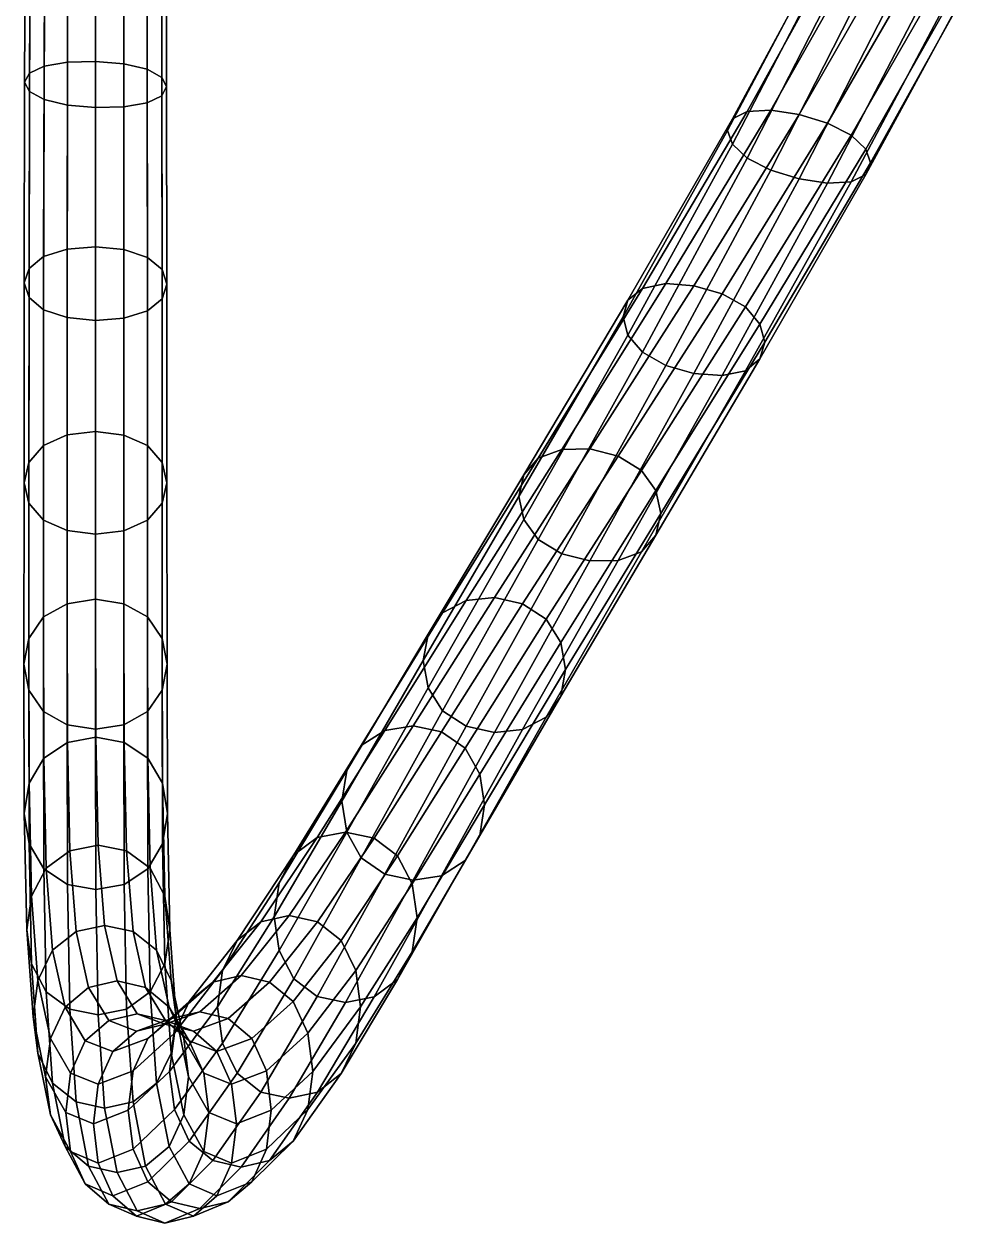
# Model space of a CAD drawing. Extents: x -69847 to 69397, y -182924 to 65597.
# Drawn here: x -2659 to 26596, y -182924 to -145880 of the extents above; entities that cross this region are included whole.
import ezdxf

# ---------------------------------------------------------------- set-up
doc = ezdxf.new("R2010")
doc.units = 0

msp = doc.modelspace()

# ---------------------------------------------------------------- linework, layer by layer
for points in [[(-2462.854736, -141851.3125, -18700.802734), (-2610.931152, -141988.421875, -17812.130859), (-2638.749023, -147680.4375, -18394.216797), (-2489.203857, -147401.84375, -19280.574219)], [(-2018.625488, -141761.609375, -19437.130859), (-2462.854736, -141851.3125, -18700.802734), (-2489.203857, -147401.84375, -19280.574219), (-2040.568359, -147181.09375, -20014.984375)], [(-2040.568359, -147181.09375, -20014.984375), (-1317.766602, -147057.859375, -20470.826172), (-1302.922607, -141738.625, -19894.162109), (-2018.625488, -141761.609375, -19437.130859)], [(-1317.766602, -147057.859375, -20470.826172), (-445.4198, -147036.390625, -20622.773438), (-439.143188, -141777.421875, -20046.505859), (-1302.922607, -141738.625, -19894.162109)], [(-445.4198, -147036.390625, -20622.773438), (426.927002, -147112.015625, -20470.826172), (424.636108, -141867, -19894.162109), (-439.143188, -141777.421875, -20046.505859)], [(426.927002, -147112.015625, -20470.826172), (1149.728516, -147280.140625, -20014.984375), (1140.338867, -141996.375, -19437.130859), (424.636108, -141867, -19894.162109)], [(-2610.931152, -141988.421875, -17812.130859), (-2462.854736, -142147.53125, -16923.458984), (-2489.203857, -147968.328125, -17507.859375), (-2638.749023, -147680.4375, -18394.216797)], [(-2462.854736, -142147.53125, -16923.458984), (-2018.625488, -142303.265625, -16187.130859), (-2040.568359, -148216.9375, -16773.449219), (-2489.203857, -147968.328125, -17507.859375)], [(1149.728516, -147280.140625, -20014.984375), (1598.364258, -147528.734375, -19280.574219), (1584.568359, -142152.109375, -18700.802734), (1140.338867, -141996.375, -19437.130859)], [(1598.364258, -147528.734375, -19280.574219), (1747.909424, -147816.625, -18394.216797), (1732.644775, -142311.21875, -17812.130859), (1584.568359, -142152.109375, -18700.802734)], [(-1317.766602, -148385.046875, -16317.607422), (-2040.568359, -148216.9375, -16773.449219), (-2018.625488, -142303.265625, -16187.130859), (-1302.922607, -142432.625, -15730.098633)], [(-445.4198, -148460.671875, -16165.660156), (-1317.766602, -148385.046875, -16317.607422), (-1302.922607, -142432.625, -15730.098633), (-439.143311, -142522.203125, -15577.754883)], [(426.927002, -148439.203125, -16317.607422), (-445.4198, -148460.671875, -16165.660156), (-439.143311, -142522.203125, -15577.754883), (424.635986, -142561.015625, -15730.098633)], [(1149.728516, -148315.96875, -16773.449219), (426.927002, -148439.203125, -16317.607422), (424.635986, -142561.015625, -15730.098633), (1140.338867, -142538.03125, -16187.130859)], [(1598.364258, -148095.21875, -17507.859375), (1149.728516, -148315.96875, -16773.449219), (1140.338867, -142538.03125, -16187.130859), (1584.568359, -142448.328125, -16923.458984)], [(1747.909424, -147816.625, -18394.216797), (1598.364258, -148095.21875, -17507.859375), (1584.568359, -142448.328125, -16923.458984), (1732.644775, -142311.21875, -17812.130859)], [(19228.371094, -148806.484375, -92422.0625), (19077.8125, -149166.9375, -93557.171875), (22081.146484, -143484.359375, -94670.46875), (22235.056641, -143252.140625, -93477.96875)], [(19680.044922, -148582.421875, -91481.546875), (19228.371094, -148806.484375, -92422.0625), (22235.056641, -143252.140625, -93477.96875), (22696.787109, -143141, -92489.90625)], [(23440.683594, -143183.203125, -91876.625), (20407.740234, -148545.421875, -90897.773438), (19680.044922, -148582.421875, -91481.546875), (22696.787109, -143141, -92489.90625)], [(24338.492188, -143355.28125, -91672.195313), (21285.994141, -148678.140625, -90703.179688), (20407.740234, -148545.421875, -90897.773438), (23440.683594, -143183.203125, -91876.625)], [(25236.298828, -143619.796875, -91876.625), (22164.248047, -148946.21875, -90897.773438), (21285.994141, -148678.140625, -90703.179688), (24338.492188, -143355.28125, -91672.195313)], [(19077.8125, -149166.9375, -93557.171875), (19228.371094, -149596.09375, -94692.28125), (22235.056641, -143791.421875, -95862.960938), (22081.146484, -143484.359375, -94670.46875)], [(25980.195313, -143939.34375, -92489.90625), (22891.943359, -149315.296875, -91481.546875), (22164.248047, -148946.21875, -90897.773438), (25236.298828, -143619.796875, -91876.625)], [(19228.371094, -149596.09375, -94692.28125), (19680.042969, -150026.265625, -95632.804688), (22696.785156, -144127.109375, -96851.023438), (22235.056641, -143791.421875, -95862.960938)], [(25980.195313, -143939.34375, -92489.90625), (26441.923828, -144275.03125, -93477.96875), (23343.615234, -149745.46875, -92422.0625), (22891.943359, -149315.296875, -91481.546875)], [(19680.042969, -150026.265625, -95632.804688), (20407.740234, -150395.34375, -96216.570313), (23440.681641, -144446.65625, -97464.304688), (22696.785156, -144127.109375, -96851.023438)], [(20407.740234, -150395.34375, -96216.570313), (21285.994141, -150663.421875, -96411.164063), (24338.490234, -144711.1875, -97668.726563), (23440.681641, -144446.65625, -97464.304688)], [(26441.923828, -144275.03125, -93477.96875), (26595.833984, -144582.09375, -94670.46875), (23494.173828, -150174.625, -93557.171875), (23343.615234, -149745.46875, -92422.0625)], [(21285.994141, -150663.421875, -96411.164063), (22164.246094, -150796.140625, -96216.570313), (25236.298828, -144883.265625, -97464.304688), (24338.490234, -144711.1875, -97668.726563)], [(26441.923828, -144814.328125, -95862.960938), (25980.195313, -144925.46875, -96851.023438), (22891.943359, -150759.140625, -95632.804688), (23343.615234, -150535.078125, -94692.28125)], [(26595.833984, -144582.09375, -94670.46875), (26441.923828, -144814.328125, -95862.960938), (23343.615234, -150535.078125, -94692.28125), (23494.173828, -150174.625, -93557.171875)], [(22164.246094, -150796.140625, -96216.570313), (22891.943359, -150759.140625, -95632.804688), (25980.195313, -144925.46875, -96851.023438), (25236.298828, -144883.265625, -97464.304688)], [(-2051.836426, -153060.96875, -21184.96875), (-1325.389404, -152835.390625, -21632.478516), (-1317.766602, -147057.859375, -20470.826172), (-2040.568359, -147181.09375, -20014.984375)], [(-1325.389404, -152835.390625, -21632.478516), (-448.642944, -152766.015625, -21781.648438), (-445.4198, -147036.390625, -20622.773438), (-1317.766602, -147057.859375, -20470.826172)], [(-448.642944, -152766.015625, -21781.648438), (428.103394, -152851.4375, -21632.478516), (426.927002, -147112.015625, -20470.826172), (-445.4198, -147036.390625, -20622.773438)], [(-2489.203857, -147401.84375, -19280.574219), (-2638.749023, -147680.4375, -18394.216797), (-2653.033936, -153881.171875, -19593.822266), (-2502.734619, -153431, -20463.980469)], [(-2040.568359, -147181.09375, -20014.984375), (-2489.203857, -147401.84375, -19280.574219), (-2502.734619, -153431, -20463.980469), (-2051.836426, -153060.96875, -21184.96875)], [(428.103394, -152851.4375, -21632.478516), (1154.550293, -153090.328125, -21184.96875), (1149.728516, -147280.140625, -20014.984375), (426.927002, -147112.015625, -20470.826172)], [(1154.550293, -153090.328125, -21184.96875), (1605.448486, -153468.59375, -20463.980469), (1598.364258, -147528.734375, -19280.574219), (1149.728516, -147280.140625, -20014.984375)], [(-2638.749023, -147680.4375, -18394.216797), (-2489.203857, -147968.328125, -17507.859375), (-2502.734619, -154334.109375, -18723.664063), (-2653.033936, -153881.171875, -19593.822266)], [(1605.448486, -153468.59375, -20463.980469), (1755.748047, -153921.53125, -19593.822266), (1747.909424, -147816.625, -18394.216797), (1598.364258, -147528.734375, -19280.574219)], [(-2489.203857, -147968.328125, -17507.859375), (-2040.568359, -148216.9375, -16773.449219), (-2051.836426, -154712.375, -18002.675781), (-2502.734619, -154334.109375, -18723.664063)], [(1605.448486, -154371.703125, -18723.664063), (1154.550293, -154741.734375, -18002.675781), (1149.728516, -148315.96875, -16773.449219), (1598.364258, -148095.21875, -17507.859375)], [(1755.748047, -153921.53125, -19593.822266), (1605.448486, -154371.703125, -18723.664063), (1598.364258, -148095.21875, -17507.859375), (1747.909424, -147816.625, -18394.216797)], [(-1325.389404, -154951.265625, -17555.166016), (-2051.836426, -154712.375, -18002.675781), (-2040.568359, -148216.9375, -16773.449219), (-1317.766602, -148385.046875, -16317.607422)], [(-448.642944, -155036.6875, -17405.996094), (-1325.389404, -154951.265625, -17555.166016), (-1317.766602, -148385.046875, -16317.607422), (-445.4198, -148460.671875, -16165.660156)], [(428.103394, -154967.3125, -17555.166016), (-448.642944, -155036.6875, -17405.996094), (-445.4198, -148460.671875, -16165.660156), (426.927002, -148439.203125, -16317.607422)], [(1154.550293, -154741.734375, -18002.675781), (428.103394, -154967.3125, -17555.166016), (426.927002, -148439.203125, -16317.607422), (1149.728516, -148315.96875, -16773.449219)], [(20407.740234, -148545.421875, -90897.773438), (17165.933594, -153901.609375, -89548.398438), (16444.341797, -154048.75, -90089.65625), (19680.044922, -148582.421875, -91481.546875)], [(21285.994141, -148678.140625, -90703.179688), (18036.822266, -153966.125, -89367.976563), (17165.933594, -153901.609375, -89548.398438), (20407.740234, -148545.421875, -90897.773438)], [(15996.455078, -154414.578125, -90961.6875), (15847.160156, -154926.59375, -92014.132813), (19077.8125, -149166.9375, -93557.171875), (19228.371094, -148806.484375, -92422.0625)], [(16444.341797, -154048.75, -90089.65625), (15996.455078, -154414.578125, -90961.6875), (19228.371094, -148806.484375, -92422.0625), (19680.044922, -148582.421875, -91481.546875)], [(22164.248047, -148946.21875, -90897.773438), (18907.708984, -154215.421875, -89548.398438), (18036.822266, -153966.125, -89367.976563), (21285.994141, -148678.140625, -90703.179688)], [(15847.160156, -154926.59375, -92014.132813), (15996.455078, -155492.390625, -93066.585938), (19228.371094, -149596.09375, -94692.28125), (19077.8125, -149166.9375, -93557.171875)], [(22891.943359, -149315.296875, -91481.546875), (19629.302734, -154622.578125, -90089.65625), (18907.708984, -154215.421875, -89548.398438), (22164.248047, -148946.21875, -90897.773438)], [(15996.455078, -155492.390625, -93066.585938), (16444.339844, -156019.609375, -93938.617188), (19680.042969, -150026.265625, -95632.804688), (19228.371094, -149596.09375, -94692.28125)], [(22891.943359, -149315.296875, -91481.546875), (23343.615234, -149745.46875, -92422.0625), (20077.1875, -155149.796875, -90961.6875), (19629.302734, -154622.578125, -90089.65625)], [(16444.339844, -156019.609375, -93938.617188), (17165.933594, -156426.765625, -94479.875), (20407.740234, -150395.34375, -96216.570313), (19680.042969, -150026.265625, -95632.804688)], [(23343.615234, -149745.46875, -92422.0625), (23494.173828, -150174.625, -93557.171875), (20226.482422, -155715.59375, -92014.132813), (20077.1875, -155149.796875, -90961.6875)], [(17165.933594, -156426.765625, -94479.875), (18036.822266, -156676.046875, -94660.296875), (21285.994141, -150663.421875, -96411.164063), (20407.740234, -150395.34375, -96216.570313)], [(23494.173828, -150174.625, -93557.171875), (23343.615234, -150535.078125, -94692.28125), (20077.1875, -156227.59375, -93066.585938), (20226.482422, -155715.59375, -92014.132813)], [(18036.822266, -156676.046875, -94660.296875), (18907.708984, -156740.578125, -94479.875), (22164.246094, -150796.140625, -96216.570313), (21285.994141, -150663.421875, -96411.164063)], [(18907.708984, -156740.578125, -94479.875), (19629.302734, -156593.4375, -93938.617188), (22891.943359, -150759.140625, -95632.804688), (22164.246094, -150796.140625, -96216.570313)], [(23343.615234, -150535.078125, -94692.28125), (22891.943359, -150759.140625, -95632.804688), (19629.302734, -156593.4375, -93938.617188), (20077.1875, -156227.59375, -93066.585938)], [(-2055.987793, -158901.078125, -23226.707031), (-1328.197754, -158577.546875, -23651.603516), (-1325.389404, -152835.390625, -21632.478516), (-2051.836426, -153060.96875, -21184.96875)], [(-1328.197754, -158577.546875, -23651.603516), (-449.830444, -158470.4375, -23793.234375), (-448.642944, -152766.015625, -21781.648438), (-1325.389404, -152835.390625, -21632.478516)], [(-449.830444, -158470.4375, -23793.234375), (428.536865, -158579.5625, -23651.603516), (428.103394, -152851.4375, -21632.478516), (-448.642944, -152766.015625, -21781.648438)], [(428.536865, -158579.5625, -23651.603516), (1156.326904, -158904.75, -23226.707031), (1154.550293, -153090.328125, -21184.96875), (428.103394, -152851.4375, -21632.478516)], [(-2051.836426, -153060.96875, -21184.96875), (-2502.734619, -153431, -20463.980469), (-2507.719482, -159423.140625, -22542.152344), (-2055.987793, -158901.078125, -23226.707031)], [(1156.326904, -158904.75, -23226.707031), (1608.058594, -159427.84375, -22542.152344), (1605.448486, -153468.59375, -20463.980469), (1154.550293, -153090.328125, -21184.96875)], [(-2502.734619, -153431, -20463.980469), (-2653.033936, -153881.171875, -19593.822266), (-2658.296631, -160053.671875, -21715.964844), (-2507.719482, -159423.140625, -22542.152344)], [(1608.058594, -159427.84375, -22542.152344), (1758.635986, -160058.71875, -21715.964844), (1755.748047, -153921.53125, -19593.822266), (1605.448486, -153468.59375, -20463.980469)], [(-2653.033936, -153881.171875, -19593.822266), (-2502.734619, -154334.109375, -18723.664063), (-2507.719482, -160684.5625, -20889.777344), (-2658.296631, -160053.671875, -21715.964844)], [(1758.635986, -160058.71875, -21715.964844), (1608.058594, -160689.25, -20889.777344), (1605.448486, -154371.703125, -18723.664063), (1755.748047, -153921.53125, -19593.822266)], [(13228.808594, -159293.65625, -88014.054688), (12780.805664, -159810.765625, -88794.585938), (15996.455078, -154414.578125, -90961.6875), (16444.341797, -154048.75, -90089.65625)], [(17165.933594, -153901.609375, -89548.398438), (13950.589844, -159025.25, -87529.585938), (13228.808594, -159293.65625, -88014.054688), (16444.341797, -154048.75, -90089.65625)], [(18036.822266, -153966.125, -89367.976563), (14821.705078, -159010.46875, -87368.101563), (13950.589844, -159025.25, -87529.585938), (17165.933594, -153901.609375, -89548.398438)], [(18907.708984, -154215.421875, -89548.398438), (15692.820313, -159231.625, -87529.585938), (14821.705078, -159010.46875, -87368.101563), (18036.822266, -153966.125, -89367.976563)], [(-2502.734619, -154334.109375, -18723.664063), (-2051.836426, -154712.375, -18002.675781), (-2055.987793, -161207.65625, -20205.222656), (-2507.719482, -160684.5625, -20889.777344)], [(1608.058594, -160689.25, -20889.777344), (1156.326904, -161211.328125, -20205.222656), (1154.550293, -154741.734375, -18002.675781), (1605.448486, -154371.703125, -18723.664063)], [(12780.805664, -159810.765625, -88794.585938), (12631.47168, -160481.234375, -89736.601563), (15847.160156, -154926.59375, -92014.132813), (15996.455078, -154414.578125, -90961.6875)], [(19629.302734, -154622.578125, -90089.65625), (16414.601563, -159671.015625, -88014.054688), (15692.820313, -159231.625, -87529.585938), (18907.708984, -154215.421875, -89548.398438)], [(-1328.197754, -161532.84375, -19780.326172), (-2055.987793, -161207.65625, -20205.222656), (-2051.836426, -154712.375, -18002.675781), (-1325.389404, -154951.265625, -17555.166016)], [(1156.326904, -161211.328125, -20205.222656), (428.536865, -161534.84375, -19780.326172), (428.103394, -154967.3125, -17555.166016), (1154.550293, -154741.734375, -18002.675781)], [(19629.302734, -154622.578125, -90089.65625), (20077.1875, -155149.796875, -90961.6875), (16862.603516, -160294.25, -88794.585938), (16414.601563, -159671.015625, -88014.054688)], [(-449.830444, -161641.96875, -19638.693359), (-1328.197754, -161532.84375, -19780.326172), (-1325.389404, -154951.265625, -17555.166016), (-448.642944, -155036.6875, -17405.996094)], [(428.536865, -161534.84375, -19780.326172), (-449.830444, -161641.96875, -19638.693359), (-448.642944, -155036.6875, -17405.996094), (428.103394, -154967.3125, -17555.166016)], [(12631.47168, -160481.234375, -89736.601563), (12780.805664, -161187.0625, -90678.625), (15996.455078, -155492.390625, -93066.585938), (15847.160156, -154926.59375, -92014.132813)], [(20077.1875, -155149.796875, -90961.6875), (20226.482422, -155715.59375, -92014.132813), (17011.9375, -161000.09375, -89736.601563), (16862.603516, -160294.25, -88794.585938)], [(12780.805664, -161187.0625, -90678.625), (13228.807617, -161810.3125, -91459.148438), (16444.339844, -156019.609375, -93938.617188), (15996.455078, -155492.390625, -93066.585938)], [(20226.482422, -155715.59375, -92014.132813), (20077.1875, -156227.59375, -93066.585938), (16862.603516, -161670.546875, -90678.625), (17011.9375, -161000.09375, -89736.601563)], [(13228.807617, -161810.3125, -91459.148438), (13950.588867, -162249.703125, -91943.617188), (17165.933594, -156426.765625, -94479.875), (16444.339844, -156019.609375, -93938.617188)], [(20077.1875, -156227.59375, -93066.585938), (19629.302734, -156593.4375, -93938.617188), (16414.601563, -162187.65625, -91459.148438), (16862.603516, -161670.546875, -90678.625)], [(13950.588867, -162249.703125, -91943.617188), (14821.705078, -162470.84375, -92105.109375), (18036.822266, -156676.046875, -94660.296875), (17165.933594, -156426.765625, -94479.875)], [(14821.705078, -162470.84375, -92105.109375), (15692.820313, -162456.0625, -91943.617188), (18907.708984, -156740.578125, -94479.875), (18036.822266, -156676.046875, -94660.296875)], [(15692.820313, -162456.0625, -91943.617188), (16414.601563, -162187.65625, -91459.148438), (19629.302734, -156593.4375, -93938.617188), (18907.708984, -156740.578125, -94479.875)], [(-1328.598877, -163790.640625, -26800.689453), (-450, -163653.78125, -26927.642578), (-449.830444, -158470.4375, -23793.234375), (-1328.197754, -158577.546875, -23651.603516)], [(-450, -163653.78125, -26927.642578), (428.598755, -163790.640625, -26800.689453), (428.536865, -158579.5625, -23651.603516), (-449.830444, -158470.4375, -23793.234375)], [(-2055.987793, -158901.078125, -23226.707031), (-2507.719482, -159423.140625, -22542.152344), (-2508.431641, -164862.671875, -25806.222656), (-2056.580811, -164201.203125, -26419.830078)], [(-2056.580811, -164201.203125, -26419.830078), (-1328.598877, -163790.640625, -26800.689453), (-1328.197754, -158577.546875, -23651.603516), (-2055.987793, -158901.078125, -23226.707031)], [(428.598755, -163790.640625, -26800.689453), (1156.580566, -164201.203125, -26419.830078), (1156.326904, -158904.75, -23226.707031), (428.536865, -158579.5625, -23651.603516)], [(1156.580566, -164201.203125, -26419.830078), (1608.431396, -164862.671875, -25806.222656), (1608.058594, -159427.84375, -22542.152344), (1156.326904, -158904.75, -23226.707031)], [(13950.589844, -159025.25, -87529.585938), (10997.032227, -163689.859375, -84542.4375), (10272.578125, -164070.828125, -84954.546875), (13228.808594, -159293.65625, -88014.054688)], [(14821.705078, -159010.46875, -87368.101563), (11871.373047, -163602.375, -84405.070313), (10997.032227, -163689.859375, -84542.4375), (13950.589844, -159025.25, -87529.585938)], [(15692.820313, -159231.625, -87529.585938), (12745.714844, -163799.015625, -84542.4375), (11871.373047, -163602.375, -84405.070313), (14821.705078, -159010.46875, -87368.101563)], [(16414.601563, -159671.015625, -88014.054688), (13470.168945, -164270.421875, -84954.546875), (12745.714844, -163799.015625, -84542.4375), (15692.820313, -159231.625, -87529.585938)], [(-2507.719482, -159423.140625, -22542.152344), (-2658.296631, -160053.671875, -21715.964844), (-2659.048584, -165661, -25065.664063), (-2508.431641, -164862.671875, -25806.222656)], [(1608.431396, -164862.671875, -25806.222656), (1759.04834, -165661, -25065.664063), (1758.635986, -160058.71875, -21715.964844), (1608.058594, -159427.84375, -22542.152344)], [(10272.578125, -164070.828125, -84954.546875), (9822.916016, -164729.40625, -85618.5), (12780.805664, -159810.765625, -88794.585938), (13228.808594, -159293.65625, -88014.054688)], [(9822.916016, -164729.40625, -85618.5), (9673.029297, -165548.75, -86419.828125), (12631.47168, -160481.234375, -89736.601563), (12780.805664, -159810.765625, -88794.585938)], [(16414.601563, -159671.015625, -88014.054688), (16862.603516, -160294.25, -88794.585938), (13919.830078, -164985.140625, -85618.5), (13470.168945, -164270.421875, -84954.546875)], [(-2658.296631, -160053.671875, -21715.964844), (-2507.719482, -160684.5625, -20889.777344), (-2508.431641, -166459.328125, -24325.105469), (-2659.048584, -165661, -25065.664063)], [(1759.04834, -165661, -25065.664063), (1608.431396, -166459.328125, -24325.103516), (1608.058594, -160689.25, -20889.777344), (1758.635986, -160058.71875, -21715.964844)], [(16862.603516, -160294.25, -88794.585938), (17011.9375, -161000.09375, -89736.601563), (14069.716797, -165823.203125, -86419.828125), (13919.830078, -164985.140625, -85618.5)], [(-2507.719482, -160684.5625, -20889.777344), (-2055.987793, -161207.65625, -20205.222656), (-2056.580811, -167120.796875, -23711.498047), (-2508.431641, -166459.328125, -24325.105469)], [(1608.431396, -166459.328125, -24325.103516), (1156.580566, -167120.796875, -23711.496094), (1156.326904, -161211.328125, -20205.222656), (1608.058594, -160689.25, -20889.777344)], [(9673.029297, -165548.75, -86419.828125), (9822.916016, -166386.8125, -87221.15625), (12780.805664, -161187.0625, -90678.625), (12631.47168, -160481.234375, -89736.601563)], [(17011.9375, -161000.09375, -89736.601563), (16862.603516, -161670.546875, -90678.625), (13919.830078, -166642.546875, -87221.15625), (14069.716797, -165823.203125, -86419.828125)], [(-1328.598877, -167531.359375, -23330.638672), (-2056.580811, -167120.796875, -23711.498047), (-2055.987793, -161207.65625, -20205.222656), (-1328.197754, -161532.84375, -19780.326172)], [(1156.580566, -167120.796875, -23711.496094), (428.598755, -167531.359375, -23330.636719), (428.536865, -161534.84375, -19780.326172), (1156.326904, -161211.328125, -20205.222656)], [(9822.916016, -166386.8125, -87221.15625), (10272.577148, -167101.53125, -87885.109375), (13228.807617, -161810.3125, -91459.148438), (12780.805664, -161187.0625, -90678.625)], [(-450, -167668.21875, -23203.685547), (-1328.598877, -167531.359375, -23330.638672), (-1328.197754, -161532.84375, -19780.326172), (-449.830444, -161641.96875, -19638.693359)], [(428.598755, -167531.359375, -23330.636719), (-450, -167668.21875, -23203.685547), (-449.830444, -161641.96875, -19638.693359), (428.536865, -161534.84375, -19780.326172)], [(10272.577148, -167101.53125, -87885.109375), (10997.03125, -167572.9375, -88297.21875), (13950.588867, -162249.703125, -91943.617188), (13228.807617, -161810.3125, -91459.148438)], [(16862.603516, -161670.546875, -90678.625), (16414.601563, -162187.65625, -91459.148438), (13470.168945, -167301.125, -87885.109375), (13919.830078, -166642.546875, -87221.15625)], [(10997.03125, -167572.9375, -88297.21875), (11871.373047, -167769.578125, -88434.59375), (14821.705078, -162470.84375, -92105.109375), (13950.588867, -162249.703125, -91943.617188)], [(12745.713867, -167682.09375, -88297.21875), (13470.168945, -167301.125, -87885.109375), (16414.601563, -162187.65625, -91459.148438), (15692.820313, -162456.0625, -91943.617188)], [(11871.373047, -167769.578125, -88434.59375), (12745.713867, -167682.09375, -88297.21875), (15692.820313, -162456.0625, -91943.617188), (14821.705078, -162470.84375, -92105.109375)], [(-450, -163653.78125, -26927.642578), (-1328.598877, -163790.640625, -26800.689453), (-1318.182129, -168077.359375, -31215.982422), (-439.583374, -167916.84375, -31319.925781)], [(428.598755, -163790.640625, -26800.689453), (-450, -163653.78125, -26927.642578), (-439.583374, -167916.84375, -31319.925781), (439.015381, -168077.359375, -31215.982422)], [(7761.970703, -168173.140625, -80742.820313), (10272.578125, -164070.828125, -84954.546875), (10997.032227, -163689.859375, -84542.4375), (8488.463867, -167704.109375, -80417.8125)], [(8488.463867, -167704.109375, -80417.8125), (10997.032227, -163689.859375, -84542.4375), (11871.373047, -163602.375, -84405.070313), (9365.266602, -167564.421875, -80309.476563)], [(9365.266602, -167564.421875, -80309.476563), (11871.373047, -163602.375, -84405.070313), (12745.714844, -163799.015625, -84542.4375), (10242.069336, -167750.15625, -80417.8125)], [(-1328.598877, -163790.640625, -26800.689453), (-2056.580811, -164201.203125, -26419.830078), (-2046.164063, -168558.875, -30904.154297), (-1318.182129, -168077.359375, -31215.982422)], [(1156.580566, -164201.203125, -26419.830078), (428.598755, -163790.640625, -26800.689453), (439.015381, -168077.359375, -31215.982422), (1166.997314, -168558.875, -30904.154297)], [(7311.042969, -168947.71875, -81266.453125), (9822.916016, -164729.40625, -85618.5), (10272.578125, -164070.828125, -84954.546875), (7761.970703, -168173.140625, -80742.820313)], [(10242.069336, -167750.15625, -80417.8125), (12745.714844, -163799.015625, -84542.4375), (13470.168945, -164270.421875, -84954.546875), (10968.563477, -168257.34375, -80742.820313)], [(-2056.580811, -164201.203125, -26419.830078), (-2508.431641, -164862.671875, -25806.222656), (-2498.014893, -169334.671875, -30401.763672), (-2046.164063, -168558.875, -30904.154297)], [(1166.997314, -168558.875, -30904.154297), (1618.848145, -169334.671875, -30401.761719), (1608.431396, -164862.671875, -25806.222656), (1156.580566, -164201.203125, -26419.830078)], [(13470.168945, -164270.421875, -84954.546875), (13919.830078, -164985.140625, -85618.5), (11419.490234, -169055.59375, -81266.453125), (10968.563477, -168257.34375, -80742.820313)], [(7160.734375, -169892.875, -81898.421875), (9673.029297, -165548.75, -86419.828125), (9822.916016, -164729.40625, -85618.5), (7311.042969, -168947.71875, -81266.453125)], [(-2508.431641, -164862.671875, -25806.222656), (-2659.048584, -165661, -25065.664063), (-2648.631836, -170270.96875, -29795.429688), (-2498.014893, -169334.671875, -30401.763672)], [(1618.848145, -169334.671875, -30401.761719), (1769.465088, -170270.96875, -29795.429688), (1759.04834, -165661, -25065.664063), (1608.431396, -164862.671875, -25806.222656)], [(13919.830078, -164985.140625, -85618.5), (14069.716797, -165823.203125, -86419.828125), (11569.799805, -170008.671875, -81898.421875), (11419.490234, -169055.59375, -81266.453125)], [(7311.042969, -170845.953125, -82530.390625), (9822.916016, -166386.8125, -87221.15625), (9673.029297, -165548.75, -86419.828125), (7160.734375, -169892.875, -81898.421875)], [(-2659.048584, -165661, -25065.664063), (-2508.431641, -166459.328125, -24325.105469), (-2498.014893, -171207.265625, -29189.095703), (-2648.631836, -170270.96875, -29795.429688)], [(1769.465088, -170270.96875, -29795.429688), (1618.848145, -171207.265625, -29189.095703), (1608.431396, -166459.328125, -24325.103516), (1759.04834, -165661, -25065.664063)], [(14069.716797, -165823.203125, -86419.828125), (13919.830078, -166642.546875, -87221.15625), (11419.490234, -170953.828125, -82530.390625), (11569.799805, -170008.671875, -81898.421875)], [(-2508.431641, -166459.328125, -24325.105469), (-2056.580811, -167120.796875, -23711.498047), (-2046.164063, -171983.0625, -28686.705078), (-2498.014893, -171207.265625, -29189.095703)], [(1618.848145, -171207.265625, -29189.095703), (1166.997314, -171983.0625, -28686.705078), (1156.580566, -167120.796875, -23711.496094), (1608.431396, -166459.328125, -24325.103516)], [(7761.970703, -171644.203125, -83054.023438), (10272.577148, -167101.53125, -87885.109375), (9822.916016, -166386.8125, -87221.15625), (7311.042969, -170845.953125, -82530.390625)], [(13919.830078, -166642.546875, -87221.15625), (13470.168945, -167301.125, -87885.109375), (10968.563477, -171728.40625, -83054.023438), (11419.490234, -170953.828125, -82530.390625)], [(-2056.580811, -167120.796875, -23711.498047), (-1328.598877, -167531.359375, -23330.638672), (-1318.182129, -172464.578125, -28374.876953), (-2046.164063, -171983.0625, -28686.705078)], [(428.598755, -167531.359375, -23330.636719), (1156.580566, -167120.796875, -23711.496094), (1166.997314, -171983.0625, -28686.705078), (439.015381, -172464.578125, -28374.876953)], [(10997.03125, -167572.9375, -88297.21875), (10272.577148, -167101.53125, -87885.109375), (7761.970703, -171644.203125, -83054.023438), (8488.463867, -172151.390625, -83379.039063)], [(13470.168945, -167301.125, -87885.109375), (12745.713867, -167682.09375, -88297.21875), (10242.069336, -172197.4375, -83379.039063), (10968.563477, -171728.40625, -83054.023438)], [(-1328.598877, -167531.359375, -23330.638672), (-450, -167668.21875, -23203.685547), (-439.583374, -172625.09375, -28270.933594), (-1318.182129, -172464.578125, -28374.876953)], [(-450, -167668.21875, -23203.685547), (428.598755, -167531.359375, -23330.636719), (439.015381, -172464.578125, -28374.876953), (-439.583374, -172625.09375, -28270.933594)], [(5672.064453, -171550.34375, -75738.007813), (7761.970703, -168173.140625, -80742.820313), (8488.463867, -167704.109375, -80417.8125), (6399.60498, -171017.421875, -75505.585938)], [(6399.60498, -171017.421875, -75505.585938), (8488.463867, -167704.109375, -80417.8125), (9365.266602, -167564.421875, -80309.476563), (7277.671875, -170844.71875, -75428.117188)], [(7277.671875, -170844.71875, -75428.117188), (9365.266602, -167564.421875, -80309.476563), (10242.069336, -167750.15625, -80417.8125), (8155.738281, -171031.0625, -75505.585938)], [(8155.738281, -171031.0625, -75505.585938), (10242.069336, -167750.15625, -80417.8125), (10968.563477, -168257.34375, -80742.820313), (8883.279297, -171575.296875, -75738.007813)], [(11871.373047, -167769.578125, -88434.59375), (10997.03125, -167572.9375, -88297.21875), (8488.463867, -172151.390625, -83379.039063), (9365.266602, -172337.125, -83487.375)], [(12745.713867, -167682.09375, -88297.21875), (11871.373047, -167769.578125, -88434.59375), (9365.266602, -172337.125, -83487.375), (10242.069336, -172197.4375, -83379.039063)], [(-1318.182129, -168077.359375, -31215.982422), (-2046.164063, -168558.875, -30904.154297), (-1973.247314, -171962.484375, -36260.234375), (-1245.265381, -171425.84375, -36488.75)], [(-439.583374, -167916.84375, -31319.925781), (-1318.182129, -168077.359375, -31215.982422), (-1245.265381, -171425.84375, -36488.75), (-366.666748, -171246.96875, -36564.921875)], [(439.015381, -168077.359375, -31215.982422), (-439.583374, -167916.84375, -31319.925781), (-366.666748, -171246.96875, -36564.921875), (511.932129, -171425.84375, -36488.75)], [(1166.997314, -168558.875, -30904.154297), (439.015381, -168077.359375, -31215.982422), (511.932129, -171425.84375, -36488.75), (1239.913818, -171962.484375, -36260.234375)], [(5220.486816, -172414.5625, -76112.46875), (7311.042969, -168947.71875, -81266.453125), (7761.970703, -168173.140625, -80742.820313), (5672.064453, -171550.34375, -75738.007813)], [(10968.563477, -168257.34375, -80742.820313), (11419.490234, -169055.59375, -81266.453125), (9334.856445, -172446.53125, -76112.46875), (8883.279297, -171575.296875, -75738.007813)], [(-2046.164063, -168558.875, -30904.154297), (-2498.014893, -169334.671875, -30401.763672), (-2425.098145, -172827.046875, -35892.070313), (-1973.247314, -171962.484375, -36260.234375)], [(1239.913818, -171962.484375, -36260.234375), (1691.764893, -172827.046875, -35892.070313), (1618.848145, -169334.671875, -30401.761719), (1166.997314, -168558.875, -30904.154297)], [(5069.961426, -173460.640625, -76564.398438), (7160.734375, -169892.875, -81898.421875), (7311.042969, -168947.71875, -81266.453125), (5220.486816, -172414.5625, -76112.46875)], [(11419.490234, -169055.59375, -81266.453125), (11569.799805, -170008.671875, -81898.421875), (9485.381836, -173494.9375, -76564.398438), (9334.856445, -172446.53125, -76112.46875)], [(-2498.014893, -169334.671875, -30401.763672), (-2648.631836, -170270.96875, -29795.429688), (-2575.715332, -173870.5, -35447.730469), (-2425.098145, -172827.046875, -35892.070313)], [(1691.764893, -172827.046875, -35892.070313), (1842.381836, -173870.5, -35447.730469), (1769.465088, -170270.96875, -29795.429688), (1618.848145, -169334.671875, -30401.761719)], [(5220.486816, -174509.046875, -77016.328125), (7311.042969, -170845.953125, -82530.390625), (7160.734375, -169892.875, -81898.421875), (5069.961426, -173460.640625, -76564.398438)], [(11569.799805, -170008.671875, -81898.421875), (11419.490234, -170953.828125, -82530.390625), (9334.856445, -174541.015625, -77016.328125), (9485.381836, -173494.9375, -76564.398438)], [(-2648.631836, -170270.96875, -29795.429688), (-2498.014893, -171207.265625, -29189.095703), (-2425.098145, -174913.953125, -35003.394531), (-2575.715332, -173870.5, -35447.730469)], [(1842.381836, -173870.5, -35447.730469), (1691.764893, -174913.953125, -35003.394531), (1618.848145, -171207.265625, -29189.095703), (1769.465088, -170270.96875, -29795.429688)], [(3925.125, -174191.390625, -70431.109375), (5672.064453, -171550.34375, -75738.007813), (6399.60498, -171017.421875, -75505.585938), (4653.051758, -173614.40625, -70285.421875)], [(4653.051758, -173614.40625, -70285.421875), (6399.60498, -171017.421875, -75505.585938), (7277.671875, -170844.71875, -75428.117188), (5531.583984, -173422.6875, -70236.859375)], [(5672.063965, -175380.28125, -77390.789063), (7761.970703, -171644.203125, -83054.023438), (7311.042969, -170845.953125, -82530.390625), (5220.486816, -174509.046875, -77016.328125)], [(5531.583984, -173422.6875, -70236.859375), (7277.671875, -170844.71875, -75428.117188), (8155.738281, -171031.0625, -75505.585938), (6410.116211, -173616.109375, -70285.421875)], [(6410.116211, -173616.109375, -70285.421875), (8155.738281, -171031.0625, -75505.585938), (8883.279297, -171575.296875, -75738.007813), (7138.042969, -174194.515625, -70431.109375)], [(11419.490234, -170953.828125, -82530.390625), (10968.563477, -171728.40625, -83054.023438), (8883.279297, -175405.234375, -77390.789063), (9334.856445, -174541.015625, -77016.328125)], [(-2498.014893, -171207.265625, -29189.095703), (-2046.164063, -171983.0625, -28686.705078), (-1973.247314, -175778.515625, -34635.230469), (-2425.098145, -174913.953125, -35003.394531)], [(-1245.265381, -171425.84375, -36488.75), (-1973.247314, -171962.484375, -36260.234375), (-1775.330811, -174498.109375, -41928.8125), (-1047.348755, -173920.65625, -42074.015625)], [(-366.666748, -171246.96875, -36564.921875), (-1245.265381, -171425.84375, -36488.75), (-1047.348755, -173920.65625, -42074.015625), (-168.75, -173728.171875, -42122.414063)], [(511.932129, -171425.84375, -36488.75), (-366.666748, -171246.96875, -36564.921875), (-168.75, -173728.171875, -42122.414063), (709.848755, -173920.65625, -42074.015625)], [(1239.913818, -171962.484375, -36260.234375), (511.932129, -171425.84375, -36488.75), (709.848755, -173920.65625, -42074.015625), (1437.830566, -174498.109375, -41928.8125)], [(1691.764893, -174913.953125, -35003.394531), (1239.913818, -175778.515625, -34635.230469), (1166.997314, -171983.0625, -28686.705078), (1618.848145, -171207.265625, -29189.095703)], [(3473.308594, -175121.6875, -70665.835938), (5220.486816, -172414.5625, -76112.46875), (5672.064453, -171550.34375, -75738.007813), (3925.125, -174191.390625, -70431.109375)], [(8488.463867, -172151.390625, -83379.039063), (7761.970703, -171644.203125, -83054.023438), (5672.063965, -175380.28125, -77390.789063), (6399.60498, -175924.515625, -77623.210938)], [(8883.279297, -171575.296875, -75738.007813), (9334.856445, -172446.53125, -76112.46875), (7589.859375, -175125.6875, -70665.835938), (7138.042969, -174194.515625, -70431.109375)], [(10968.563477, -171728.40625, -83054.023438), (10242.069336, -172197.4375, -83379.039063), (8155.738281, -175938.15625, -77623.210938), (8883.279297, -175405.234375, -77390.789063)], [(-1973.247314, -171962.484375, -36260.234375), (-2425.098145, -172827.046875, -35892.070313), (-2227.181641, -175428.453125, -41694.875), (-1775.330811, -174498.109375, -41928.8125)], [(-2046.164063, -171983.0625, -28686.705078), (-1318.182129, -172464.578125, -28374.876953), (-1245.265381, -176315.15625, -34406.71875), (-1973.247314, -175778.515625, -34635.230469)], [(439.015381, -172464.578125, -28374.876953), (1166.997314, -171983.0625, -28686.705078), (1239.913818, -175778.515625, -34635.230469), (511.932129, -176315.15625, -34406.714844)], [(1437.830566, -174498.109375, -41928.8125), (1889.681641, -175428.453125, -41694.875), (1691.764893, -172827.046875, -35892.070313), (1239.913818, -171962.484375, -36260.234375)], [(9365.266602, -172337.125, -83487.375), (8488.463867, -172151.390625, -83379.039063), (6399.60498, -175924.515625, -77623.210938), (7277.671875, -176110.859375, -77700.6875)], [(10242.069336, -172197.4375, -83379.039063), (9365.266602, -172337.125, -83487.375), (7277.671875, -176110.859375, -77700.6875), (8155.738281, -175938.15625, -77623.210938)], [(-1318.182129, -172464.578125, -28374.876953), (-439.583374, -172625.09375, -28270.933594), (-366.666748, -176494.03125, -34330.546875), (-1245.265381, -176315.15625, -34406.71875)], [(-439.583374, -172625.09375, -28270.933594), (439.015381, -172464.578125, -28374.876953), (511.932129, -176315.15625, -34406.714844), (-366.666748, -176494.03125, -34330.546875)], [(3322.702637, -176244.84375, -70949.125), (5069.961426, -173460.640625, -76564.398438), (5220.486816, -172414.5625, -76112.46875), (3473.308594, -175121.6875, -70665.835938)], [(9334.856445, -172446.53125, -76112.46875), (9485.381836, -173494.9375, -76564.398438), (7740.464844, -176249.140625, -70949.125), (7589.859375, -175125.6875, -70665.835938)], [(-2425.098145, -172827.046875, -35892.070313), (-2575.715332, -173870.5, -35447.730469), (-2377.798584, -176551.28125, -41412.535156), (-2227.181641, -175428.453125, -41694.875)], [(1889.681641, -175428.453125, -41694.875), (2040.298584, -176551.28125, -41412.535156), (1842.381836, -173870.5, -35447.730469), (1691.764893, -172827.046875, -35892.070313)], [(-168.75, -173728.171875, -42122.414063), (-1047.348755, -173920.65625, -42074.015625), (-661.932129, -175646.3125, -47426.804688), (216.666748, -175444.453125, -47452.195313)], [(709.848755, -173920.65625, -42074.015625), (-168.75, -173728.171875, -42122.414063), (216.666748, -175444.453125, -47452.195313), (1095.265381, -175646.3125, -47426.804688)], [(2443.419434, -176085.21875, -65313.132813), (3925.125, -174191.390625, -70431.109375), (4653.051758, -173614.40625, -70285.421875), (3171.401367, -175479.65625, -65236.960938)], [(3171.401367, -175479.65625, -65236.960938), (4653.051758, -173614.40625, -70285.421875), (5531.583984, -173422.6875, -70236.859375), (4050, -175277.796875, -65211.570313)], [(3473.308594, -177368.296875, -71232.414063), (5220.486816, -174509.046875, -77016.328125), (5069.961426, -173460.640625, -76564.398438), (3322.702637, -176244.84375, -70949.125)], [(4050, -175277.796875, -65211.570313), (5531.583984, -173422.6875, -70236.859375), (6410.116211, -173616.109375, -70285.421875), (4928.598633, -175479.65625, -65236.960938)], [(4928.598633, -175479.65625, -65236.960938), (6410.116211, -173616.109375, -70285.421875), (7138.042969, -174194.515625, -70431.109375), (5656.580566, -176085.21875, -65313.132813)], [(9485.381836, -173494.9375, -76564.398438), (9334.856445, -174541.015625, -77016.328125), (7589.859375, -177372.296875, -71232.40625), (7740.464844, -176249.140625, -70949.125)], [(-2575.715332, -173870.5, -35447.730469), (-2425.098145, -174913.953125, -35003.394531), (-2227.181641, -177674.109375, -41130.195313), (-2377.798584, -176551.28125, -41412.535156)], [(-1047.348755, -173920.65625, -42074.015625), (-1775.330811, -174498.109375, -41928.8125), (-1389.914063, -176251.875, -47350.632813), (-661.932129, -175646.3125, -47426.804688)], [(1437.830566, -174498.109375, -41928.8125), (709.848755, -173920.65625, -42074.015625), (1095.265381, -175646.3125, -47426.804688), (1823.247314, -176251.875, -47350.632813)], [(2040.298584, -176551.28125, -41412.535156), (1889.681641, -177674.109375, -41130.195313), (1691.764893, -174913.953125, -35003.394531), (1842.381836, -173870.5, -35447.730469)], [(1991.568604, -177060.859375, -65435.851563), (3473.308594, -175121.6875, -70665.835938), (3925.125, -174191.390625, -70431.109375), (2443.419434, -176085.21875, -65313.132813)], [(7138.042969, -174194.515625, -70431.109375), (7589.859375, -175125.6875, -70665.835938), (6108.431641, -177060.859375, -65435.851563), (5656.580566, -176085.21875, -65313.132813)], [(-1775.330811, -174498.109375, -41928.8125), (-2227.181641, -175428.453125, -41694.875), (-1841.764893, -177227.515625, -47227.914063), (-1389.914063, -176251.875, -47350.632813)], [(1823.247314, -176251.875, -47350.632813), (2275.098145, -177227.515625, -47227.914063), (1889.681641, -175428.453125, -41694.875), (1437.830566, -174498.109375, -41928.8125)], [(3925.125, -178299.46875, -71467.132813), (5672.063965, -175380.28125, -77390.789063), (5220.486816, -174509.046875, -77016.328125), (3473.308594, -177368.296875, -71232.414063)], [(9334.856445, -174541.015625, -77016.328125), (8883.279297, -175405.234375, -77390.789063), (7138.042969, -178302.59375, -71467.132813), (7589.859375, -177372.296875, -71232.40625)], [(-2425.098145, -174913.953125, -35003.394531), (-1973.247314, -175778.515625, -34635.230469), (-1775.330811, -178604.453125, -40896.257813), (-2227.181641, -177674.109375, -41130.195313)], [(1889.681641, -177674.109375, -41130.195313), (1437.830566, -178604.453125, -40896.257813), (1239.913818, -175778.515625, -34635.230469), (1691.764893, -174913.953125, -35003.394531)], [(1840.95166, -178238.34375, -65583.96875), (3322.702637, -176244.84375, -70949.125), (3473.308594, -175121.6875, -70665.835938), (1991.568604, -177060.859375, -65435.851563)], [(7589.859375, -175125.6875, -70665.835938), (7740.464844, -176249.140625, -70949.125), (6259.04834, -178238.34375, -65583.96875), (6108.431641, -177060.859375, -65435.851563)], [(-2227.181641, -175428.453125, -41694.875), (-2377.798584, -176551.28125, -41412.535156), (-1992.381836, -178405, -47079.800781), (-1841.764893, -177227.515625, -47227.914063)], [(-39.536255, -176670.640625, -52152.511719), (839.0625, -176463.21875, -52162.828125), (216.666748, -175444.453125, -47452.195313), (-661.932129, -175646.3125, -47426.804688)], [(839.0625, -176463.21875, -52162.828125), (1717.661377, -176670.640625, -52152.511719), (1095.265381, -175646.3125, -47426.804688), (216.666748, -175444.453125, -47452.195313)], [(2443.419434, -176085.21875, -65313.132813), (3171.401367, -175479.65625, -65236.960938), (1892.755371, -176602.9375, -60700.386719), (1164.773438, -177225.21875, -60731.332031)], [(2275.098145, -177227.515625, -47227.914063), (2425.715332, -178405, -47079.800781), (2040.298584, -176551.28125, -41412.535156), (1889.681641, -175428.453125, -41694.875)], [(3171.401367, -175479.65625, -65236.960938), (4050, -175277.796875, -65211.570313), (2771.354248, -176395.515625, -60690.070313), (1892.755371, -176602.9375, -60700.386719)], [(4050, -175277.796875, -65211.570313), (4928.598633, -175479.65625, -65236.960938), (3649.953125, -176602.9375, -60700.386719), (2771.354248, -176395.515625, -60690.070313)], [(4928.598633, -175479.65625, -65236.960938), (5656.580566, -176085.21875, -65313.132813), (4377.93457, -177225.21875, -60731.332031), (3649.953125, -176602.9375, -60700.386719)], [(6399.60498, -175924.515625, -77623.210938), (5672.063965, -175380.28125, -77390.789063), (3925.125, -178299.46875, -71467.132813), (4653.051758, -178877.875, -71612.828125)], [(8883.279297, -175405.234375, -77390.789063), (8155.738281, -175938.15625, -77623.210938), (6410.116211, -178879.578125, -71612.828125), (7138.042969, -178302.59375, -71467.132813)], [(-1973.247314, -175778.515625, -34635.230469), (-1245.265381, -176315.15625, -34406.71875), (-1047.348755, -179181.90625, -40751.058594), (-1775.330811, -178604.453125, -40896.257813)], [(-767.518188, -177292.921875, -52121.566406), (-39.536255, -176670.640625, -52152.511719), (-661.932129, -175646.3125, -47426.804688), (-1389.914063, -176251.875, -47350.632813)], [(511.932129, -176315.15625, -34406.714844), (1239.913818, -175778.515625, -34635.230469), (1437.830566, -178604.453125, -40896.257813), (709.848755, -179181.90625, -40751.058594)], [(1717.661377, -176670.640625, -52152.511719), (2445.643066, -177292.921875, -52121.566406), (1823.247314, -176251.875, -47350.632813), (1095.265381, -175646.3125, -47426.804688)], [(7277.671875, -176110.859375, -77700.6875), (6399.60498, -175924.515625, -77623.210938), (4653.051758, -178877.875, -71612.828125), (5531.583984, -179071.296875, -71661.390625)], [(8155.738281, -175938.15625, -77623.210938), (7277.671875, -176110.859375, -77700.6875), (5531.583984, -179071.296875, -71661.390625), (6410.116211, -178879.578125, -71612.828125)], [(-1219.368896, -178295.46875, -52071.710938), (-767.518188, -177292.921875, -52121.566406), (-1389.914063, -176251.875, -47350.632813), (-1841.764893, -177227.515625, -47227.914063)], [(-1245.265381, -176315.15625, -34406.71875), (-366.666748, -176494.03125, -34330.546875), (-168.75, -179374.390625, -40702.65625), (-1047.348755, -179181.90625, -40751.058594)], [(-366.666748, -176494.03125, -34330.546875), (511.932129, -176315.15625, -34406.714844), (709.848755, -179181.90625, -40751.058594), (-168.75, -179374.390625, -40702.65625)], [(1991.568604, -177060.859375, -65435.851563), (2443.419434, -176085.21875, -65313.132813), (1164.773438, -177225.21875, -60731.332031), (712.922607, -178227.765625, -60781.1875)], [(2445.643066, -177292.921875, -52121.566406), (2897.494141, -178295.46875, -52071.710938), (2275.098145, -177227.515625, -47227.914063), (1823.247314, -176251.875, -47350.632813)], [(1991.568604, -179415.828125, -65732.078125), (3473.308594, -177368.296875, -71232.414063), (3322.702637, -176244.84375, -70949.125), (1840.95166, -178238.34375, -65583.96875)], [(5656.580566, -176085.21875, -65313.132813), (6108.431641, -177060.859375, -65435.851563), (4829.785645, -178227.765625, -60781.1875), (4377.93457, -177225.21875, -60731.332031)], [(7740.464844, -176249.140625, -70949.125), (7589.859375, -177372.296875, -71232.40625), (6108.431641, -179415.828125, -65732.078125), (6259.04834, -178238.34375, -65583.96875)], [(-2377.798584, -176551.28125, -41412.535156), (-2227.181641, -177674.109375, -41130.195313), (-1841.764893, -179582.484375, -46931.6875), (-1992.381836, -178405, -47079.800781)], [(89.252686, -177622.578125, -56457.96875), (817.234619, -176994.734375, -56457.972656), (-39.536255, -176670.640625, -52152.511719), (-767.518188, -177292.921875, -52121.566406)], [(817.234619, -176994.734375, -56457.972656), (1695.833496, -176785.4375, -56457.972656), (839.0625, -176463.21875, -52162.828125), (-39.536255, -176670.640625, -52152.511719)], [(1164.773438, -177225.21875, -60731.332031), (1892.755371, -176602.9375, -60700.386719), (817.234619, -176994.734375, -56457.972656), (89.252686, -177622.578125, -56457.96875)], [(1892.755371, -176602.9375, -60700.386719), (2771.354248, -176395.515625, -60690.070313), (1695.833496, -176785.4375, -56457.972656), (817.234619, -176994.734375, -56457.972656)], [(1695.833496, -176785.4375, -56457.972656), (2574.432129, -176994.734375, -56457.972656), (1717.661377, -176670.640625, -52152.511719), (839.0625, -176463.21875, -52162.828125)], [(2771.354248, -176395.515625, -60690.070313), (3649.953125, -176602.9375, -60700.386719), (2574.432129, -176994.734375, -56457.972656), (1695.833496, -176785.4375, -56457.972656)], [(2574.432129, -176994.734375, -56457.972656), (3302.414063, -177622.578125, -56457.96875), (2445.643066, -177292.921875, -52121.566406), (1717.661377, -176670.640625, -52152.511719)], [(2425.715332, -178405, -47079.800781), (2275.098145, -179582.484375, -46931.6875), (1889.681641, -177674.109375, -41130.195313), (2040.298584, -176551.28125, -41412.535156)], [(3649.953125, -176602.9375, -60700.386719), (4377.93457, -177225.21875, -60731.332031), (3302.414063, -177622.578125, -56457.96875), (2574.432129, -176994.734375, -56457.972656)], [(1840.95166, -178238.34375, -65583.96875), (1991.568604, -177060.859375, -65435.851563), (712.922607, -178227.765625, -60781.1875), (562.305664, -179437.75, -60841.355469)], [(6108.431641, -177060.859375, -65435.851563), (6259.04834, -178238.34375, -65583.96875), (4980.402344, -179437.75, -60841.355469), (4829.785645, -178227.765625, -60781.1875)], [(-1369.986084, -179505.453125, -52011.539063), (-1219.368896, -178295.46875, -52071.710938), (-1841.764893, -177227.515625, -47227.914063), (-1992.381836, -178405, -47079.800781)], [(-362.598267, -178634.109375, -56457.96875), (89.252686, -177622.578125, -56457.96875), (-767.518188, -177292.921875, -52121.566406), (-1219.368896, -178295.46875, -52071.710938)], [(712.922607, -178227.765625, -60781.1875), (1164.773438, -177225.21875, -60731.332031), (89.252686, -177622.578125, -56457.96875), (-362.598267, -178634.109375, -56457.96875)], [(2443.419434, -180391.46875, -65854.796875), (3925.125, -178299.46875, -71467.132813), (3473.308594, -177368.296875, -71232.414063), (1991.568604, -179415.828125, -65732.078125)], [(2897.494141, -178295.46875, -52071.710938), (3048.111084, -179505.453125, -52011.539063), (2425.715332, -178405, -47079.800781), (2275.098145, -177227.515625, -47227.914063)], [(3302.414063, -177622.578125, -56457.96875), (3754.264648, -178634.109375, -56457.96875), (2897.494141, -178295.46875, -52071.710938), (2445.643066, -177292.921875, -52121.566406)], [(4377.93457, -177225.21875, -60731.332031), (4829.785645, -178227.765625, -60781.1875), (3754.264648, -178634.109375, -56457.96875), (3302.414063, -177622.578125, -56457.96875)], [(7589.859375, -177372.296875, -71232.40625), (7138.042969, -178302.59375, -71467.132813), (5656.580566, -180391.46875, -65854.796875), (6108.431641, -179415.828125, -65732.078125)], [(-2227.181641, -177674.109375, -41130.195313), (-1775.330811, -178604.453125, -40896.257813), (-1389.914063, -180558.125, -46808.96875), (-1841.764893, -179582.484375, -46931.6875)], [(2275.098145, -179582.484375, -46931.6875), (1823.247314, -180558.125, -46808.96875), (1437.830566, -178604.453125, -40896.257813), (1889.681641, -177674.109375, -41130.195313)], [(-1219.368896, -180715.4375, -51951.371094), (-1369.986084, -179505.453125, -52011.539063), (-1992.381836, -178405, -47079.800781), (-1841.764893, -179582.484375, -46931.6875)], [(-513.21521, -179854.921875, -56457.96875), (-362.598267, -178634.109375, -56457.96875), (-1219.368896, -178295.46875, -52071.710938), (-1369.986084, -179505.453125, -52011.539063)], [(562.305664, -179437.75, -60841.355469), (712.922607, -178227.765625, -60781.1875), (-362.598267, -178634.109375, -56457.96875), (-513.21521, -179854.921875, -56457.96875)], [(1991.568604, -179415.828125, -65732.078125), (1840.95166, -178238.34375, -65583.96875), (562.305664, -179437.75, -60841.355469), (712.922607, -180647.734375, -60901.527344)], [(3048.111084, -179505.453125, -52011.539063), (2897.494141, -180715.4375, -51951.371094), (2275.098145, -179582.484375, -46931.6875), (2425.715332, -178405, -47079.800781)], [(4653.051758, -178877.875, -71612.828125), (3925.125, -178299.46875, -71467.132813), (2443.419434, -180391.46875, -65854.796875), (3171.400879, -180997.03125, -65930.96875)], [(3754.264648, -178634.109375, -56457.96875), (3904.881836, -179854.921875, -56457.96875), (3048.111084, -179505.453125, -52011.539063), (2897.494141, -178295.46875, -52071.710938)], [(4829.785645, -178227.765625, -60781.1875), (4980.402344, -179437.75, -60841.355469), (3904.881836, -179854.921875, -56457.96875), (3754.264648, -178634.109375, -56457.96875)], [(6259.04834, -178238.34375, -65583.96875), (6108.431641, -179415.828125, -65732.078125), (4829.785645, -180647.734375, -60901.527344), (4980.402344, -179437.75, -60841.355469)], [(7138.042969, -178302.59375, -71467.132813), (6410.116211, -178879.578125, -71612.828125), (4928.598633, -180997.03125, -65930.96875), (5656.580566, -180391.46875, -65854.796875)], [(-1775.330811, -178604.453125, -40896.257813), (-1047.348755, -179181.90625, -40751.058594), (-661.932129, -181163.6875, -46732.796875), (-1389.914063, -180558.125, -46808.96875)], [(709.848755, -179181.90625, -40751.058594), (1437.830566, -178604.453125, -40896.257813), (1823.247314, -180558.125, -46808.96875), (1095.265381, -181163.6875, -46732.796875)], [(5531.583984, -179071.296875, -71661.390625), (4653.051758, -178877.875, -71612.828125), (3171.400879, -180997.03125, -65930.96875), (4050, -181198.890625, -65956.359375)], [(6410.116211, -178879.578125, -71612.828125), (5531.583984, -179071.296875, -71661.390625), (4050, -181198.890625, -65956.359375), (4928.598633, -180997.03125, -65930.96875)], [(-1047.348755, -179181.90625, -40751.058594), (-168.75, -179374.390625, -40702.65625), (216.666748, -181365.546875, -46707.40625), (-661.932129, -181163.6875, -46732.796875)], [(-168.75, -179374.390625, -40702.65625), (709.848755, -179181.90625, -40751.058594), (1095.265381, -181163.6875, -46732.796875), (216.666748, -181365.546875, -46707.40625)], [(-767.518188, -181718, -51901.515625), (-1219.368896, -180715.4375, -51951.371094), (-1841.764893, -179582.484375, -46931.6875), (-1389.914063, -180558.125, -46808.96875)], [(-362.598267, -181075.734375, -56457.96875), (-513.21521, -179854.921875, -56457.96875), (-1369.986084, -179505.453125, -52011.539063), (-1219.368896, -180715.4375, -51951.371094)], [(712.922607, -180647.734375, -60901.527344), (562.305664, -179437.75, -60841.355469), (-513.21521, -179854.921875, -56457.96875), (-362.598267, -181075.734375, -56457.96875)], [(2443.419434, -180391.46875, -65854.796875), (1991.568604, -179415.828125, -65732.078125), (712.922607, -180647.734375, -60901.527344), (1164.773438, -181650.296875, -60951.382813)], [(2897.494141, -180715.4375, -51951.371094), (2445.643066, -181718, -51901.515625), (1823.247314, -180558.125, -46808.96875), (2275.098145, -179582.484375, -46931.6875)], [(3904.881836, -179854.921875, -56457.96875), (3754.264648, -181075.734375, -56457.96875), (2897.494141, -180715.4375, -51951.371094), (3048.111084, -179505.453125, -52011.539063)], [(4980.402344, -179437.75, -60841.355469), (4829.785645, -180647.734375, -60901.527344), (3754.264648, -181075.734375, -56457.96875), (3904.881836, -179854.921875, -56457.96875)], [(6108.431641, -179415.828125, -65732.078125), (5656.580566, -180391.46875, -65854.796875), (4377.93457, -181650.296875, -60951.382813), (4829.785645, -180647.734375, -60901.527344)], [(3171.400879, -180997.03125, -65930.96875), (2443.419434, -180391.46875, -65854.796875), (1164.773438, -181650.296875, -60951.382813), (1892.755371, -182272.5625, -60982.328125)], [(5656.580566, -180391.46875, -65854.796875), (4928.598633, -180997.03125, -65930.96875), (3649.952637, -182272.5625, -60982.328125), (4377.93457, -181650.296875, -60951.382813)], [(-39.536255, -182340.28125, -51870.570313), (-767.518188, -181718, -51901.515625), (-1389.914063, -180558.125, -46808.96875), (-661.932129, -181163.6875, -46732.796875)], [(89.252686, -182087.265625, -56457.96875), (-362.598267, -181075.734375, -56457.96875), (-1219.368896, -180715.4375, -51951.371094), (-767.518188, -181718, -51901.515625)], [(1164.773438, -181650.296875, -60951.382813), (712.922607, -180647.734375, -60901.527344), (-362.598267, -181075.734375, -56457.96875), (89.252686, -182087.265625, -56457.96875)], [(2445.643066, -181718, -51901.515625), (1717.661377, -182340.28125, -51870.570313), (1095.265381, -181163.6875, -46732.796875), (1823.247314, -180558.125, -46808.96875)], [(3754.264648, -181075.734375, -56457.96875), (3302.414063, -182087.265625, -56457.96875), (2445.643066, -181718, -51901.515625), (2897.494141, -180715.4375, -51951.371094)], [(4829.785645, -180647.734375, -60901.527344), (4377.93457, -181650.296875, -60951.382813), (3302.414063, -182087.265625, -56457.96875), (3754.264648, -181075.734375, -56457.96875)], [(4050, -181198.890625, -65956.359375), (3171.400879, -180997.03125, -65930.96875), (1892.755371, -182272.5625, -60982.328125), (2771.354004, -182480, -60992.644531)], [(4928.598633, -180997.03125, -65930.96875), (4050, -181198.890625, -65956.359375), (2771.354004, -182480, -60992.644531), (3649.952637, -182272.5625, -60982.328125)], [(839.0625, -182547.703125, -51860.253906), (-39.536255, -182340.28125, -51870.570313), (-661.932129, -181163.6875, -46732.796875), (216.666748, -181365.546875, -46707.40625)], [(1717.661377, -182340.28125, -51870.570313), (839.0625, -182547.703125, -51860.253906), (216.666748, -181365.546875, -46707.40625), (1095.265381, -181163.6875, -46732.796875)], [(817.234497, -182715.109375, -56457.972656), (89.252686, -182087.265625, -56457.96875), (-767.518188, -181718, -51901.515625), (-39.536255, -182340.28125, -51870.570313)], [(1892.755371, -182272.5625, -60982.328125), (1164.773438, -181650.296875, -60951.382813), (89.252686, -182087.265625, -56457.96875), (817.234497, -182715.109375, -56457.972656)], [(3302.414063, -182087.265625, -56457.96875), (2574.432129, -182715.109375, -56457.972656), (1717.661377, -182340.28125, -51870.570313), (2445.643066, -181718, -51901.515625)], [(4377.93457, -181650.296875, -60951.382813), (3649.952637, -182272.5625, -60982.328125), (2574.432129, -182715.109375, -56457.972656), (3302.414063, -182087.265625, -56457.96875)], [(1695.833252, -182924.390625, -56457.972656), (817.234497, -182715.109375, -56457.972656), (-39.536255, -182340.28125, -51870.570313), (839.0625, -182547.703125, -51860.253906)], [(2771.354004, -182480, -60992.644531), (1892.755371, -182272.5625, -60982.328125), (817.234497, -182715.109375, -56457.972656), (1695.833252, -182924.390625, -56457.972656)], [(2574.432129, -182715.109375, -56457.972656), (1695.833252, -182924.390625, -56457.972656), (839.0625, -182547.703125, -51860.253906), (1717.661377, -182340.28125, -51870.570313)], [(3649.952637, -182272.5625, -60982.328125), (2771.354004, -182480, -60992.644531), (1695.833252, -182924.390625, -56457.972656), (2574.432129, -182715.109375, -56457.972656)]]:
    msp.add_3dface(points)

doc.saveas('drawing.dxf')
